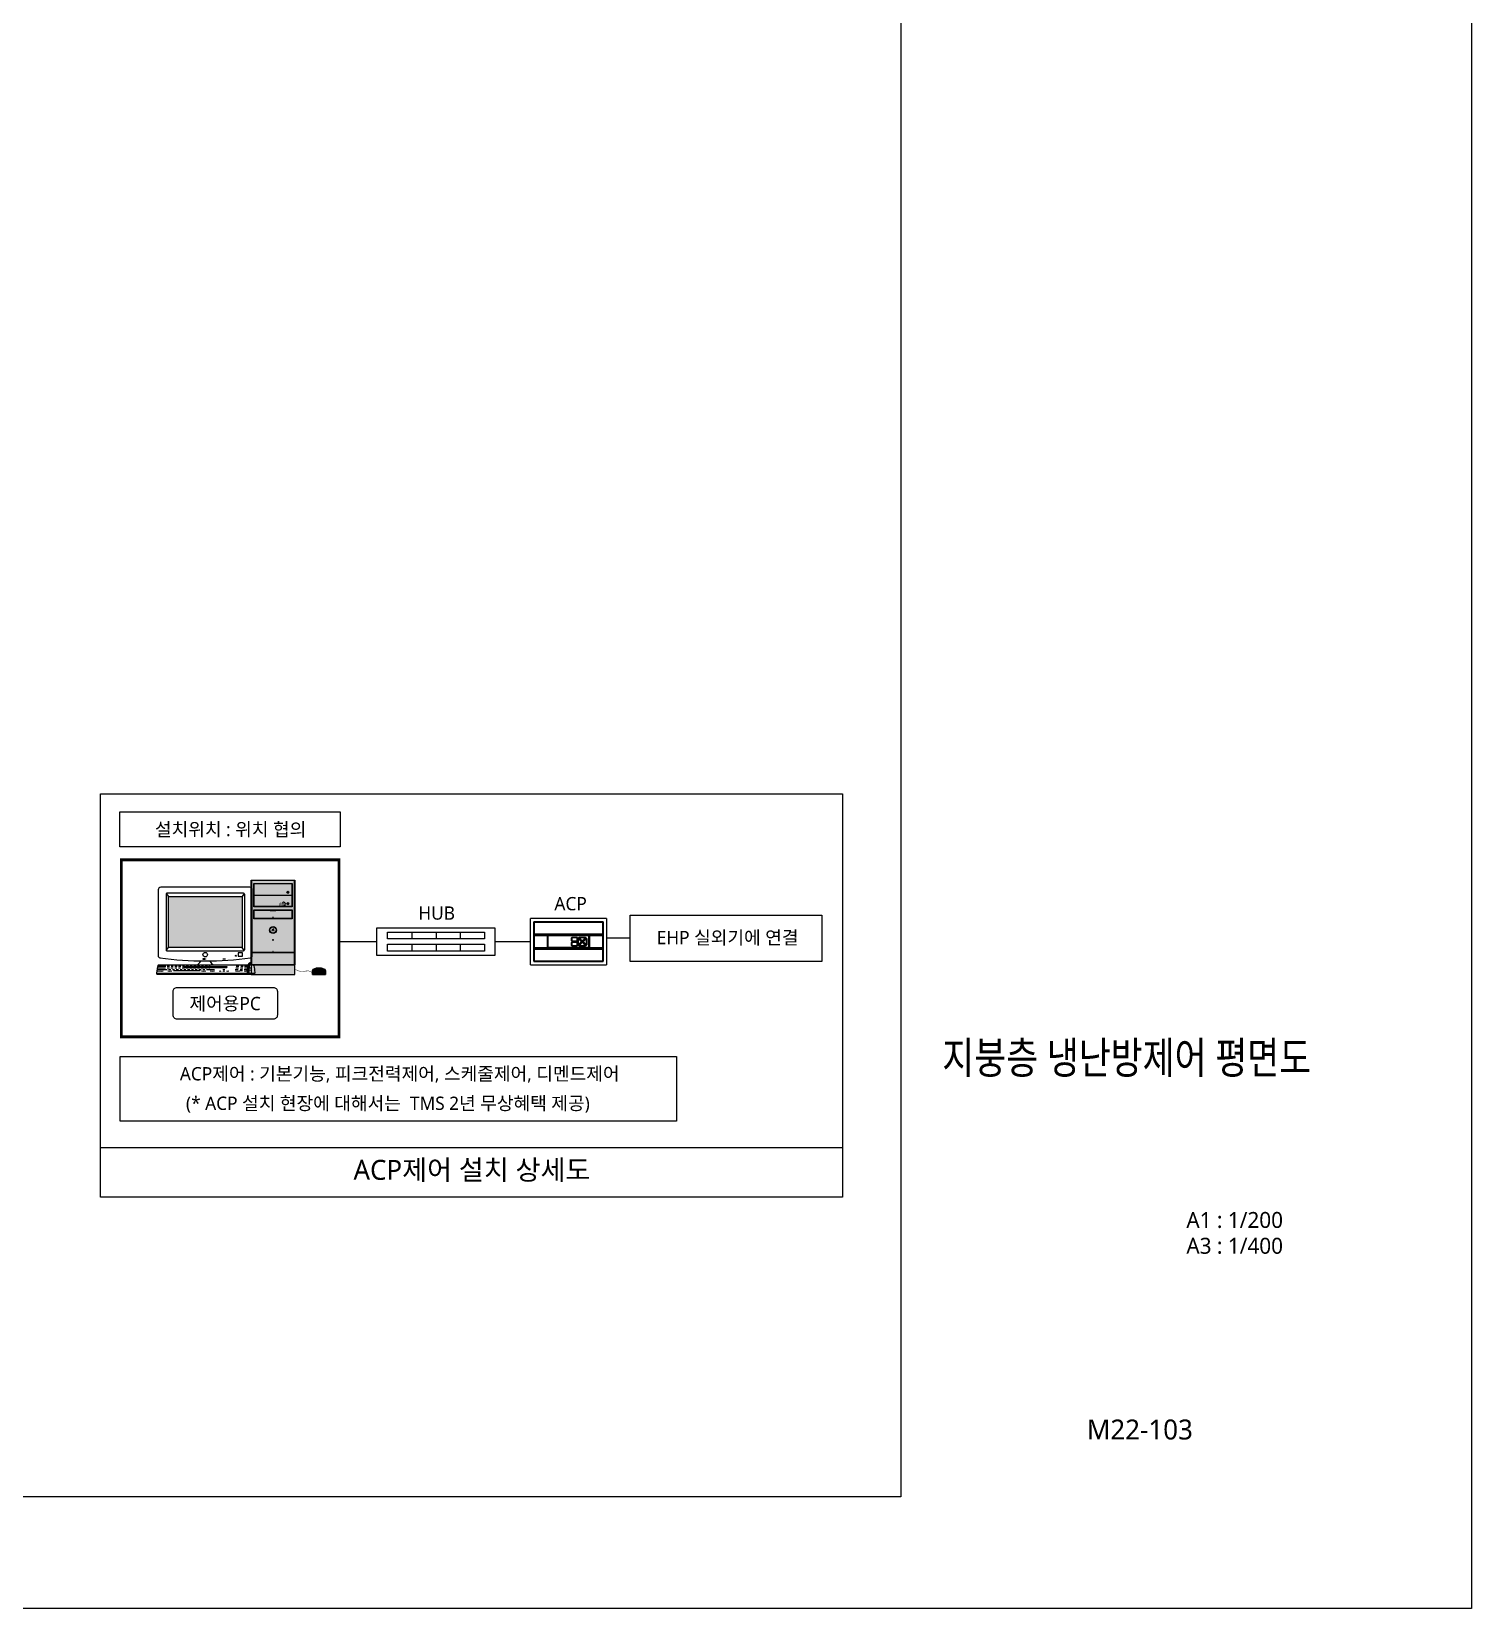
# Model space of a CAD drawing. Header units: millimetres. Extents: x 0 to 504600, y 0 to 118800.
# Drawn here: x 450338 to 504600, y 0 to 59400 of the extents above; entities that cross this region are included whole.
import ezdxf
from ezdxf.enums import TextEntityAlignment as Align

# ---------------------------------------------------------------- set-up
doc = ezdxf.new("R2010")
doc.units = ezdxf.units.MM
doc.header["$LTSCALE"] = 200
doc.linetypes.add('15', pattern=[18.8, 15, -1.5, 0.8, -1.5])
doc.layers.get('DEFPOINTS').update_dxf_attribs({"color": 137})
for name, color, linetype in [('LG-ACP', 255, 'Continuous'), ('LG-RLRG', 3, 'Continuous'), ('TEXT', 3, 'Continuous'), ('WALL-D', 3, 'Continuous'), ('XR-SHEET$1$SHT', 5, 'Continuous')]:
    doc.layers.add(name, color=color, linetype=linetype)
doc.styles.add('SUNJIN', font='malgun.ttf')
doc.styles.add('스타일1', font='malgun.ttf')

# ---------------------------------------------------------------- blocks, each defined once
blk = doc.blocks.new('sheet-line')
at = {"layer": 'DEFPOINTS'}
blk.add_lwpolyline([(168200, -356400), (0, -356400), (0, -237600), (168200, -237600)], close=True, dxfattribs=at)
blk = doc.blocks.new('ACPACP')
at = {"layer": 'LG-ACP', "color": 0, "linetype": 'Continuous'}
for p, q in [((-8027, -230352), (-8027, -229479)), ((-6598, -229479), (-8027, -229479)), ((-7965, -229545), (-7965, -229545)), ((-7965, -229553), (-7965, -229545)), ((-7965, -229553), (-7965, -229555)), ((-7965, -229771), (-7965, -229555)), ((-7961, -229541), (-6664, -229541)), ((-7961, -229541), (-7961, -229542)), ((-6664, -229542), (-7961, -229542)), ((-7961, -229542), (-7961, -229550)), ((-7961, -229550), (-6664, -229550)), ((-7961, -229553), (-7961, -229550)), ((-6664, -229553), (-7961, -229553)), ((-7961, -229553), (-7961, -229770)), ((-6664, -229541), (-6664, -229542)), ((-6664, -229550), (-6664, -229542)), ((-6664, -229553), (-6664, -229550)), ((-6664, -229770), (-6664, -229553)), ((-6660, -229545), (-6660, -229553)), ((-6660, -229545), (-6660, -229545)), ((-6660, -229555), (-6660, -229553)), ((-6660, -229555), (-6660, -229771)), ((-6598, -229479), (-6598, -230352)), ((-7965, -229779), (-7965, -229771)), ((-7965, -229795), (-7965, -229779)), ((-7965, -229800), (-7965, -229795)), ((-7961, -229800), (-7965, -229800)), ((-7965, -230031), (-7965, -229800)), ((-7961, -229770), (-6664, -229770)), ((-7961, -229770), (-7961, -229780)), ((-6664, -229780), (-7961, -229780)), ((-7961, -229780), (-7961, -229797)), ((-7961, -229797), (-7705, -229797)), ((-7961, -229805), (-7961, -229797)), ((-7705, -229800), (-7961, -229800)), ((-7961, -229800), (-7961, -230031)), ((-7706, -229808), (-7708, -229808)), ((-7708, -230023), (-7708, -229808)), ((-7705, -229808), (-7706, -229808)), ((-7706, -229808), (-7706, -230023)), ((-7705, -229800), (-7705, -229797)), ((-7705, -229809), (-7705, -229808)), ((-7705, -230022), (-7705, -229809)), ((-7696, -229797), (-6930, -229797)), ((-7696, -229798), (-7696, -229797)), ((-6930, -229798), (-7696, -229798)), ((-7696, -229798), (-7696, -229798)), ((-7696, -230019), (-7696, -229812)), ((-7696, -230018), (-7696, -229813)), ((-6931, -229798), (-7695, -229798)), ((-6934, -229807), (-7692, -229807)), ((-6935, -229808), (-7691, -229808)), ((-7255, -229901), (-7255, -229843)), ((-7255, -229843), (-7252, -229843)), ((-7252, -229843), (-7252, -229901)), ((-7252, -229846), (-7252, -229897)), ((-7251, -229844), (-7251, -229844)), ((-7251, -229844), (-7248, -229844)), ((-7251, -229899), (-7251, -229844)), ((-7248, -229844), (-7248, -229899)), ((-7245, -229833), (-7153, -229833)), ((-7245, -229833), (-7245, -229836)), ((-7153, -229836), (-7245, -229836)), ((-7244, -229837), (-7244, -229837)), ((-7244, -229837), (-7155, -229837)), ((-7244, -229837), (-7244, -229840)), ((-7155, -229840), (-7244, -229840)), ((-7157, -229836), (-7242, -229836)), ((-7155, -229837), (-7154, -229837)), ((-7155, -229837), (-7155, -229840)), ((-7153, -229833), (-7153, -229836)), ((-7150, -229899), (-7150, -229844)), ((-7150, -229844), (-7148, -229844)), ((-7147, -229844), (-7148, -229844)), ((-7148, -229844), (-7148, -229899)), ((-7146, -229843), (-7144, -229843)), ((-7146, -229901), (-7146, -229843)), ((-7146, -229897), (-7146, -229846)), ((-7144, -229843), (-7144, -229901)), ((-7134, -229859), (-7132, -229859)), ((-7134, -229972), (-7134, -229859)), ((-7132, -229859), (-7132, -229972)), ((-7130, -229862), (-7131, -229860)), ((-7130, -229862), (-7128, -229862)), ((-7130, -229968), (-7130, -229862)), ((-7128, -229862), (-7128, -229968)), ((-7124, -229861), (-7122, -229859)), ((-7071, -229914), (-7124, -229861)), ((-7122, -229853), (-7123, -229855)), ((-7067, -229912), (-7123, -229855)), ((-7123, -229857), (-7122, -229859)), ((-7122, -229853), (-7065, -229910)), ((-7122, -229859), (-7069, -229912)), ((-7114, -229846), (-7112, -229844)), ((-7057, -229902), (-7114, -229846)), ((-7112, -229844), (-7055, -229901)), ((-7108, -229845), (-7110, -229845)), ((-7109, -229833), (-6995, -229833)), ((-7109, -229833), (-7109, -229836)), ((-6995, -229836), (-7109, -229836)), ((-7108, -229845), (-7107, -229844)), ((-7055, -229898), (-7108, -229845)), ((-7107, -229836), (-7105, -229837)), ((-7107, -229844), (-7054, -229897)), ((-7105, -229837), (-6999, -229837)), ((-7105, -229837), (-7105, -229840)), ((-6999, -229840), (-7105, -229840)), ((-7050, -229897), (-6997, -229844)), ((-7048, -229901), (-6992, -229844)), ((-6995, -229845), (-7048, -229898)), ((-6990, -229846), (-7047, -229902)), ((-7039, -229910), (-6982, -229853)), ((-6980, -229855), (-7037, -229912)), ((-7035, -229912), (-6982, -229859)), ((-6980, -229861), (-7033, -229914)), ((-6999, -229837), (-6997, -229836)), ((-6999, -229837), (-6999, -229840)), ((-6997, -229844), (-6995, -229845)), ((-6995, -229833), (-6995, -229836)), ((-6993, -229845), (-6995, -229845)), ((-6992, -229844), (-6990, -229846)), ((-6982, -229853), (-6980, -229855)), ((-6982, -229859), (-6981, -229857)), ((-6982, -229859), (-6980, -229861)), ((-6974, -229862), (-6976, -229862)), ((-6976, -229968), (-6976, -229862)), ((-6973, -229860), (-6974, -229862)), ((-6974, -229862), (-6974, -229968)), ((-6970, -229859), (-6972, -229859)), ((-6972, -229972), (-6972, -229859)), ((-6970, -229859), (-6970, -229972)), ((-6930, -229798), (-6930, -229797)), ((-6930, -229798), (-6930, -229798)), ((-6930, -230018), (-6930, -229813)), ((-6929, -230019), (-6929, -229812)), ((-6921, -229797), (-6664, -229797)), ((-6921, -229805), (-6921, -229797)), ((-6664, -229800), (-6921, -229800)), ((-6920, -229808), (-6920, -229809)), ((-6917, -229808), (-6920, -229808)), ((-6920, -230023), (-6920, -229808)), ((-6920, -229808), (-6920, -229808)), ((-6920, -230022), (-6920, -229809)), ((-6917, -229808), (-6917, -230023)), ((-6664, -229780), (-6664, -229770)), ((-6664, -229797), (-6664, -229780)), ((-6664, -229800), (-6664, -229797)), ((-6664, -230031), (-6664, -229800)), ((-6664, -229800), (-6660, -229800)), ((-6660, -229771), (-6660, -229779)), ((-6660, -229779), (-6660, -229795)), ((-6660, -229808), (-6660, -229795)), ((-6660, -229800), (-6660, -230031)), ((-7965, -230022), (-7965, -230035)), ((-7961, -230031), (-7965, -230031)), ((-7965, -230052), (-7965, -230035)), ((-7965, -230060), (-7965, -230052)), ((-7965, -230276), (-7965, -230060)), ((-7961, -230031), (-7705, -230031)), ((-7961, -230031), (-7961, -230033)), ((-7705, -230033), (-7961, -230033)), ((-7961, -230033), (-7961, -230050)), ((-7961, -230050), (-6664, -230050)), ((-7961, -230050), (-7961, -230061)), ((-6664, -230061), (-7961, -230061)), ((-7961, -230061), (-7961, -230278)), ((-7706, -230023), (-7708, -230023)), ((-7705, -230023), (-7706, -230023)), ((-7705, -230023), (-7705, -230022)), ((-7705, -230033), (-7705, -230031)), ((-7696, -230032), (-7696, -230033)), ((-7696, -230033), (-6930, -230033)), ((-7696, -230034), (-7696, -230033)), ((-6930, -230034), (-7696, -230034)), ((-6931, -230032), (-7695, -230032)), ((-6934, -230024), (-7692, -230024)), ((-6935, -230023), (-7691, -230023)), ((-7255, -229901), (-7252, -229901)), ((-7252, -229930), (-7255, -229930)), ((-7255, -229988), (-7255, -229930)), ((-7252, -229988), (-7255, -229988)), ((-7252, -229930), (-7252, -229988)), ((-7252, -229933), (-7252, -229984)), ((-7251, -229900), (-7251, -229899)), ((-7251, -229899), (-7248, -229899)), ((-7251, -229931), (-7251, -229931)), ((-7251, -229931), (-7248, -229931)), ((-7251, -229986), (-7251, -229931)), ((-7251, -229987), (-7251, -229986)), ((-7251, -229986), (-7248, -229986)), ((-7248, -229931), (-7248, -229986)), ((-7245, -229908), (-7153, -229908)), ((-7245, -229908), (-7245, -229911)), ((-7153, -229911), (-7245, -229911)), ((-7245, -229920), (-7153, -229920)), ((-7245, -229923), (-7245, -229920)), ((-7153, -229923), (-7245, -229923)), ((-7245, -229995), (-7153, -229995)), ((-7245, -229998), (-7245, -229995)), ((-7153, -229998), (-7245, -229998)), ((-7244, -229904), (-7155, -229904)), ((-7244, -229904), (-7244, -229907)), ((-7244, -229907), (-7244, -229907)), ((-7155, -229907), (-7244, -229907)), ((-7244, -229924), (-7244, -229924)), ((-7244, -229924), (-7155, -229924)), ((-7244, -229927), (-7244, -229924)), ((-7155, -229927), (-7244, -229927)), ((-7244, -229991), (-7155, -229991)), ((-7244, -229994), (-7244, -229991)), ((-7244, -229994), (-7244, -229994)), ((-7155, -229994), (-7244, -229994)), ((-7242, -229908), (-7157, -229908)), ((-7157, -229923), (-7242, -229923)), ((-7242, -229995), (-7157, -229995)), ((-7155, -229904), (-7155, -229907)), ((-7154, -229907), (-7155, -229907)), ((-7155, -229924), (-7154, -229924)), ((-7155, -229927), (-7155, -229924)), ((-7155, -229994), (-7155, -229991)), ((-7154, -229994), (-7155, -229994)), ((-7153, -229908), (-7153, -229911)), ((-7153, -229923), (-7153, -229920)), ((-7153, -229998), (-7153, -229995)), ((-7150, -229899), (-7148, -229899)), ((-7150, -229986), (-7150, -229931)), ((-7150, -229931), (-7148, -229931)), ((-7150, -229986), (-7148, -229986)), ((-7148, -229899), (-7147, -229900)), ((-7147, -229931), (-7148, -229931)), ((-7148, -229931), (-7148, -229986)), ((-7148, -229986), (-7147, -229987)), ((-7146, -229901), (-7144, -229901)), ((-7144, -229930), (-7146, -229930)), ((-7146, -229988), (-7146, -229930)), ((-7146, -229984), (-7146, -229933)), ((-7144, -229988), (-7146, -229988)), ((-7144, -229930), (-7144, -229988)), ((-7132, -229972), (-7134, -229972)), ((-7131, -229971), (-7130, -229968)), ((-7130, -229968), (-7128, -229968)), ((-7124, -229970), (-7071, -229917)), ((-7122, -229972), (-7124, -229970)), ((-7123, -229976), (-7067, -229919)), ((-7122, -229972), (-7123, -229974)), ((-7123, -229976), (-7122, -229977)), ((-7069, -229919), (-7122, -229972)), ((-7065, -229920), (-7122, -229977)), ((-7114, -229985), (-7057, -229928)), ((-7114, -229985), (-7112, -229987)), ((-7055, -229930), (-7112, -229987)), ((-7110, -229986), (-7108, -229985)), ((-7109, -229995), (-6995, -229995)), ((-7109, -229998), (-7109, -229995)), ((-6995, -229998), (-7109, -229998)), ((-7108, -229985), (-7055, -229932)), ((-7108, -229985), (-7107, -229987)), ((-7054, -229934), (-7107, -229987)), ((-7105, -229994), (-7107, -229994)), ((-7105, -229991), (-6999, -229991)), ((-7105, -229994), (-7105, -229991)), ((-6999, -229994), (-7105, -229994)), ((-7071, -229914), (-7069, -229912)), ((-7071, -229917), (-7069, -229919)), ((-7069, -229912), (-7067, -229912)), ((-7067, -229919), (-7069, -229919)), ((-7065, -229910), (-7067, -229912)), ((-7067, -229919), (-7065, -229920)), ((-7055, -229901), (-7057, -229902)), ((-7057, -229928), (-7055, -229930)), ((-7054, -229897), (-7055, -229898)), ((-7055, -229901), (-7055, -229898)), ((-7055, -229932), (-7055, -229930)), ((-7055, -229932), (-7054, -229934)), ((-7050, -229897), (-7048, -229898)), ((-7050, -229934), (-7048, -229932)), ((-6997, -229987), (-7050, -229934)), ((-7048, -229898), (-7048, -229901)), ((-7048, -229901), (-7047, -229902)), ((-7048, -229930), (-7047, -229928)), ((-7048, -229930), (-7048, -229932)), ((-6992, -229987), (-7048, -229930)), ((-7048, -229932), (-6995, -229985)), ((-7047, -229928), (-6990, -229985)), ((-7039, -229910), (-7037, -229912)), ((-7037, -229919), (-7039, -229920)), ((-6982, -229977), (-7039, -229920)), ((-7037, -229912), (-7035, -229912)), ((-7035, -229919), (-7037, -229919)), ((-7037, -229919), (-6980, -229976)), ((-7035, -229912), (-7033, -229914)), ((-7033, -229917), (-7035, -229919)), ((-6982, -229972), (-7035, -229919)), ((-7033, -229917), (-6980, -229970)), ((-6999, -229991), (-6999, -229994)), ((-6997, -229994), (-6999, -229994)), ((-6997, -229987), (-6995, -229985)), ((-6995, -229985), (-6993, -229986)), ((-6995, -229995), (-6995, -229998)), ((-6992, -229987), (-6990, -229985)), ((-6980, -229970), (-6982, -229972)), ((-6981, -229974), (-6982, -229972)), ((-6980, -229976), (-6982, -229977)), ((-6976, -229968), (-6974, -229968)), ((-6974, -229968), (-6973, -229971)), ((-6972, -229972), (-6970, -229972)), ((-6930, -230032), (-6930, -230033)), ((-6930, -230034), (-6930, -230033)), ((-6921, -230026), (-6921, -230033)), ((-6921, -230031), (-6664, -230031)), ((-6664, -230033), (-6921, -230033)), ((-6920, -230022), (-6920, -230023)), ((-6917, -230023), (-6920, -230023)), ((-6920, -230023), (-6920, -230023)), ((-6664, -230026), (-6664, -230033)), ((-6664, -230031), (-6660, -230031)), ((-6664, -230050), (-6664, -230033)), ((-6664, -230061), (-6664, -230050)), ((-6664, -230278), (-6664, -230061)), ((-6660, -230031), (-6660, -230035)), ((-6660, -230035), (-6660, -230052)), ((-6660, -230052), (-6660, -230060)), ((-6660, -230060), (-6660, -230276)), ((-8027, -230352), (-6598, -230352)), ((-7965, -230276), (-7965, -230277)), ((-7965, -230285), (-7965, -230277)), ((-7965, -230285), (-7965, -230286)), ((-7961, -230278), (-6664, -230278)), ((-7961, -230278), (-7961, -230281)), ((-6664, -230281), (-7961, -230281)), ((-7961, -230281), (-7961, -230289)), ((-7961, -230289), (-6664, -230289)), ((-7961, -230290), (-7961, -230289)), ((-6664, -230290), (-7961, -230290)), ((-6664, -230278), (-6664, -230281)), ((-6664, -230289), (-6664, -230281)), ((-6664, -230290), (-6664, -230289)), ((-6660, -230277), (-6660, -230276)), ((-6660, -230277), (-6660, -230285)), ((-6660, -230286), (-6660, -230285))]:
    blk.add_line(p, q, dxfattribs=at)
at = {"layer": 'LG-ACP', "color": 0, "linetype": 'Continuous', "extrusion": (0, 0, -1)}
for centre, radius, start, end in [((7961, -229545), 3.87, 0, 90), ((6664, -229545), 3.87, 90, 180), ((7696, -229808), 12.7, 0, 41.5483), ((7696, -229808), 9.67, 0, 90), ((7692, -229812), 4.83, 0, 90), ((7245, -229843), 9.67, 0, 90), ((7153, -229843), 9.67, 90, 180), ((7127, -229859), 7.25, 0, 135), ((7109, -229840), 7.25, 315, 90), ((6995, -229840), 7.25, 90, 225), ((6977, -229859), 7.25, 45, 180), ((6934, -229812), 4.83, 90, 180), ((6930, -229808), 9.67, 90, 180), ((6930, -229808), 12.7, 138.4517, 180), ((7696, -230023), 12.7, 318.4517, 0), ((7696, -230023), 9.67, 270, 0), ((7692, -230019), 4.83, 270, 0), ((7245, -229901), 9.67, 270, 0), ((7245, -229930), 9.67, 0, 90), ((7245, -229988), 9.67, 270, 0), ((7153, -229901), 9.67, 180, 270), ((7153, -229930), 9.67, 90, 180), ((7153, -229988), 9.67, 180, 270), ((7127, -229972), 7.25, 225, 0), ((7109, -229990), 7.25, 270, 45), ((7070, -229915), 7.25, 135, 225), ((7052, -229897), 7.25, 225, 315), ((7052, -229933), 7.25, 45, 135), ((7034, -229915), 7.25, 315, 45), ((6995, -229990), 7.25, 135, 270), ((6977, -229972), 7.25, 180, 315), ((6934, -230019), 4.83, 180, 270), ((6930, -230023), 9.67, 180, 270), ((6930, -230023), 12.7, 180, 221.5483), ((7961, -230286), 3.87, 270, 0), ((6664, -230286), 3.87, 180, 270)]:
    blk.add_arc(centre, radius, start, end, dxfattribs=at)
at = {"layer": 'LG-ACP', "color": 0, "linetype": 'Continuous'}
for centre, radius, start, end in [((-7696, -229808), 10.3, 125.8059, 180), ((-7695, -229809), 10.1, 90, 180), ((-7691, -229813), 4.83, 90, 180), ((-7245, -229843), 7.25, 90, 180), ((-7253, -229845), 1.93, 292.2048, 67.7706), ((-7243, -229835), 1.93, 202.2294, 337.7953), ((-7155, -229835), 1.93, 202.2048, 337.7706), ((-7153, -229843), 7.25, 0, 90), ((-7145, -229845), 1.93, 112.2294, 247.7953), ((-7127, -229859), 4.83, 45, 180), ((-7132, -229859), 1.93, 292.2045, 60.5869), ((-7123, -229855), 1.93, 164.2726, 292.9755), ((-7109, -229840), 4.83, 90, 225), ((-7112, -229845), 1.93, 337.0246, 105.7276), ((-7108, -229835), 1.93, 209.4135, 337.7958), ((-6995, -229835), 1.93, 202.2045, 330.5869), ((-6995, -229840), 4.83, 315, 90), ((-6991, -229845), 1.93, 74.2726, 202.9755), ((-6981, -229855), 1.93, 247.0246, 15.7276), ((-6977, -229859), 4.83, 0, 135), ((-6971, -229859), 1.93, 119.4135, 247.7958), ((-6935, -229813), 4.83, 0, 90), ((-6931, -229809), 10.1, 0, 90), ((-6930, -229808), 10.3, 0, 54.1941), ((-7696, -230023), 10.3, 180, 234.1941), ((-7695, -230022), 10.1, 180, 270), ((-7691, -230018), 4.83, 180, 270), ((-7253, -229899), 1.93, 292.2294, 67.7953), ((-7245, -229901), 7.25, 180, 270), ((-7245, -229930), 7.25, 90, 180), ((-7253, -229932), 1.93, 292.2048, 67.7706), ((-7253, -229986), 1.93, 292.2294, 67.7953), ((-7245, -229988), 7.25, 180, 270), ((-7243, -229909), 1.93, 22.2048, 157.7706), ((-7243, -229922), 1.93, 202.2294, 337.7953), ((-7243, -229996), 1.93, 22.2048, 157.7706), ((-7155, -229909), 1.93, 22.2294, 157.7953), ((-7155, -229922), 1.93, 202.2048, 337.7706), ((-7155, -229996), 1.93, 22.2294, 157.7953), ((-7153, -229901), 7.25, 270, 0), ((-7153, -229930), 7.25, 0, 90), ((-7153, -229988), 7.25, 270, 0), ((-7145, -229899), 1.93, 112.2048, 247.7706), ((-7145, -229932), 1.93, 112.2294, 247.7953), ((-7145, -229986), 1.93, 112.2048, 247.7706), ((-7132, -229972), 1.93, 299.4135, 67.7958), ((-7127, -229972), 4.83, 180, 315), ((-7123, -229976), 1.93, 67.0246, 195.7276), ((-7112, -229986), 1.93, 254.2726, 22.9755), ((-7109, -229990), 4.83, 135, 270), ((-7108, -229996), 1.93, 22.2045, 150.5869), ((-7069, -229909), 1.93, 157.0246, 292.9752), ((-7069, -229922), 1.93, 67.0246, 202.9752), ((-7070, -229915), 4.83, 315, 45), ((-7059, -229898), 1.93, 337.0246, 112.9752), ((-7059, -229932), 1.93, 247.0246, 22.9752), ((-7052, -229897), 4.83, 225, 315), ((-7052, -229933), 4.83, 45, 135), ((-7045, -229898), 1.93, 67.0246, 202.9752), ((-7045, -229932), 1.93, 157.0246, 292.9752), ((-7034, -229915), 4.83, 135, 225), ((-7035, -229909), 1.93, 247.0246, 22.9752), ((-7035, -229922), 1.93, 337.0246, 112.9752), ((-6995, -229996), 1.93, 29.4135, 157.7958), ((-6995, -229990), 4.83, 270, 45), ((-6991, -229986), 1.93, 157.0246, 285.7276), ((-6981, -229976), 1.93, 344.2726, 112.9755), ((-6977, -229972), 4.83, 225, 0), ((-6971, -229972), 1.93, 112.2045, 240.5869), ((-6935, -230018), 4.83, 270, 0), ((-6931, -230022), 10.1, 270, 0), ((-6930, -230023), 10.3, 305.8059, 0)]:
    blk.add_arc(centre, radius, start, end, dxfattribs=at)
for centre, major_axis, ratio, start_param, end_param in [((-7961, -229545), (-3.87, 0), 0.887522, -1.570796, 0), ((-7961, -229553), (-3.87, 0), 0.887522, -1.570796, 0), ((-7961, -229555), (3.87, 0), 0.572305, 1.570796, 3.141593), ((-6664, -229545), (3.87, 0), 0.887522, 0, 1.570796), ((-6664, -229553), (3.87, 0), 0.887522, 0, 1.570796), ((-6664, -229555), (-3.87, 0), 0.572305, 3.141593, 4.712389), ((-7961, -229771), (-3.87, 0), 0.229496, -1.570796, 0), ((-7961, -229779), (-3.87, 0), 0.48481, 0, 1.570796), ((-7961, -229795), (-3.87, 0), 0.48481, 0, 1.570796), ((-7702, -229801), (3.7, 3.11), 0.390863, 1.253908, 1.581393), ((-7696, -229809), (0, 12.5), 0.999813, 0, 0.550642), ((-7125, -229862), (-0.79, 2.29), 0.996817, -1.117703, 1.23625), ((-7105, -229842), (-2.29, 0.79), 0.996817, -1.23625, 1.117703), ((-6999, -229842), (2.29, 0.79), 0.996817, -1.117703, 1.23625), ((-6978, -229862), (0.79, 2.29), 0.996817, -1.23625, 1.117703), ((-6930, -229809), (0, 12.5), 0.999813, -0.550642, 0), ((-6923, -229801), (-3.7, 3.11), 0.390863, 4.701792, 5.029277), ((-6664, -229771), (3.87, 0), 0.229496, 0, 1.570796), ((-6664, -229779), (3.87, 0), 0.48481, 4.712389, 6.283185), ((-6664, -229795), (3.87, 0), 0.48481, 4.712389, 6.283185), ((-7961, -230035), (3.87, 0), 0.48481, 1.570796, 3.141593), ((-7961, -230052), (3.87, 0), 0.48481, 1.570796, 3.141593), ((-7961, -230060), (3.87, 0), 0.229496, 3.141593, 4.712389), ((-7702, -230030), (-3.7, 3.11), 0.390863, 1.560199, 1.887684), ((-7696, -230022), (0, 12.5), 0.999813, 2.590951, 3.141593), ((-7125, -229968), (0.79, 2.29), 0.996817, 1.905343, 4.259296), ((-7105, -229989), (2.29, 0.79), 0.996817, 2.023889, 4.377843), ((-7072, -229915), (-2.42, 0), 0.998783, 2.356804, 3.926382), ((-7052, -229895), (0, 2.42), 0.998783, 2.356803, 3.926382), ((-7052, -229936), (0, 2.42), 0.998783, -0.784789, 0.784789), ((-7031, -229915), (-2.42, 0), 0.998783, -0.784789, 0.784789), ((-6999, -229989), (-2.29, 0.79), 0.996817, 1.905343, 4.259296), ((-6978, -229968), (-0.79, 2.29), 0.996817, 2.023889, 4.377843), ((-6930, -230022), (0, 12.5), 0.999813, 3.141593, 3.692234), ((-6923, -230030), (3.7, 3.11), 0.390863, 4.395501, 4.722986), ((-6664, -230035), (-3.87, 0), 0.48481, 3.141593, 4.712389), ((-6664, -230052), (-3.87, 0), 0.48481, 3.141593, 4.712389), ((-6664, -230060), (-3.87, 0), 0.229496, 1.570796, 3.141593), ((-7961, -230276), (-3.87, 0), 0.572305, 0, 1.570796), ((-7961, -230277), (3.87, 0), 0.887522, 3.141593, 4.712389), ((-7961, -230285), (3.87, 0), 0.887522, 3.141593, 4.712389), ((-6664, -230276), (3.87, 0), 0.572305, 4.712389, 6.283185), ((-6664, -230277), (-3.87, 0), 0.887522, 1.570796, 3.141593), ((-6664, -230285), (-3.87, 0), 0.887522, 1.570796, 3.141593)]:
    blk.add_ellipse(centre, major_axis=major_axis, ratio=ratio, start_param=start_param, end_param=end_param, dxfattribs=at)
for points in [[(-7705, -229797), (-7704, -229797), (-7703, -229798), (-7702, -229798)], [(-7251, -229844), (-7251, -229841), (-7247, -229837), (-7244, -229837)], [(-7244, -229840), (-7246, -229840), (-7248, -229842), (-7248, -229844)], [(-7155, -229837), (-7151, -229837), (-7148, -229841), (-7148, -229844)], [(-7150, -229844), (-7150, -229842), (-7152, -229840), (-7155, -229840)], [(-6923, -229798), (-6923, -229798), (-6922, -229797), (-6921, -229797)], [(-7702, -230032), (-7703, -230033), (-7704, -230033), (-7705, -230033)], [(-7244, -229907), (-7247, -229907), (-7251, -229903), (-7251, -229899)], [(-7251, -229931), (-7251, -229928), (-7247, -229924), (-7244, -229924)], [(-7244, -229994), (-7247, -229994), (-7251, -229990), (-7251, -229986)], [(-7248, -229899), (-7248, -229902), (-7246, -229904), (-7244, -229904)], [(-7244, -229927), (-7246, -229927), (-7248, -229929), (-7248, -229931)], [(-7248, -229986), (-7248, -229989), (-7246, -229991), (-7244, -229991)], [(-7148, -229899), (-7148, -229903), (-7151, -229907), (-7155, -229907)], [(-7155, -229904), (-7152, -229904), (-7150, -229902), (-7150, -229899)], [(-7155, -229924), (-7151, -229924), (-7148, -229928), (-7148, -229931)], [(-7150, -229931), (-7150, -229929), (-7152, -229927), (-7155, -229927)], [(-7148, -229986), (-7148, -229990), (-7151, -229994), (-7155, -229994)], [(-7155, -229991), (-7152, -229991), (-7150, -229989), (-7150, -229986)], [(-7055, -229932), (-7053, -229931), (-7050, -229931), (-7048, -229932)], [(-7035, -229919), (-7037, -229917), (-7037, -229914), (-7035, -229912)], [(-6921, -230033), (-6922, -230033), (-6923, -230033), (-6923, -230032)]]:
    blk.add_open_spline(points, degree=3, dxfattribs=at)
for points, knots in [([(-7703, -229799), (-7703, -229799), (-7704, -229799), (-7705, -229799), (-7705, -229800)], [0, 0, 0, 0, 0.307478, 1, 1, 1, 1]), ([(-7702, -229800), (-7702, -229800), (-7702, -229800), (-7703, -229800), (-7703, -229799)], [0, 0, 0, 0, 0.529566, 1, 1, 1, 1]), ([(-7696, -229798), (-7697, -229798), (-7699, -229798), (-7701, -229799), (-7702, -229800)], [0, 0, 0, 0, 0.485819, 1, 1, 1, 1]), ([(-7702, -229798), (-7702, -229798), (-7702, -229799), (-7702, -229799), (-7701, -229799), (-7701, -229800), (-7702, -229800)], [0, 0, 0, 0, 0.093593, 0.251123, 0.501266, 1, 1, 1, 1]), ([(-7130, -229862), (-7130, -229862), (-7130, -229860), (-7128, -229858), (-7126, -229857), (-7124, -229858), (-7122, -229858), (-7122, -229859)], [0, 0, 0, 0, 0.204094, 0.406098, 0.606055, 0.804008, 1, 1, 1, 1]), ([(-7108, -229845), (-7109, -229845), (-7110, -229844), (-7110, -229841), (-7109, -229839), (-7107, -229837), (-7106, -229837), (-7105, -229837)], [0, 0, 0, 0, 0.19599, 0.393942, 0.593899, 0.795904, 1, 1, 1, 1]), ([(-6999, -229837), (-6998, -229837), (-6997, -229837), (-6995, -229839), (-6994, -229841), (-6994, -229844), (-6995, -229845), (-6995, -229845)], [0, 0, 0, 0, 0.204094, 0.406098, 0.606055, 0.804008, 1, 1, 1, 1]), ([(-6982, -229859), (-6981, -229859), (-6980, -229858), (-6978, -229857), (-6974, -229859), (-6974, -229861), (-6974, -229862)], [0, 0, 0, 0, 0.168021, 0.337874, 0.666141, 1, 1, 1, 1]), ([(-6924, -229800), (-6925, -229799), (-6927, -229798), (-6929, -229798), (-6930, -229798)], [0, 0, 0, 0, 0.514361, 1, 1, 1, 1]), ([(-6924, -229800), (-6924, -229800), (-6924, -229799), (-6924, -229799), (-6924, -229799), (-6924, -229798), (-6923, -229798)], [0, 0, 0, 0, 0.498747, 0.748897, 0.900701, 1, 1, 1, 1]), ([(-6922, -229799), (-6923, -229800), (-6923, -229800), (-6924, -229800), (-6924, -229800)], [0, 0, 0, 0, 0.470354, 1, 1, 1, 1]), ([(-6921, -229800), (-6921, -229800), (-6921, -229799), (-6922, -229799), (-6922, -229799), (-6922, -229799)], [0, 0, 0, 0, 0.399544, 0.707276, 1, 1, 1, 1]), ([(-7964, -230112), (-7964, -230112), (-7965, -230110), (-7965, -230108), (-7965, -230106)], [0, 0, 0, 0, 0.133349, 1, 1, 1, 1]), ([(-7705, -230031), (-7705, -230031), (-7704, -230031), (-7704, -230032), (-7703, -230031), (-7703, -230031)], [0, 0, 0, 0, 0.399544, 0.707276, 1, 1, 1, 1]), ([(-7703, -230031), (-7703, -230031), (-7702, -230030), (-7702, -230031), (-7702, -230031)], [0, 0, 0, 0, 0.470354, 1, 1, 1, 1]), ([(-7702, -230031), (-7701, -230031), (-7701, -230031), (-7702, -230032), (-7702, -230032), (-7702, -230032), (-7702, -230032)], [0, 0, 0, 0, 0.498747, 0.748897, 0.900701, 1, 1, 1, 1]), ([(-7702, -230031), (-7701, -230032), (-7699, -230033), (-7697, -230033), (-7696, -230033)], [0, 0, 0, 0, 0.514361, 1, 1, 1, 1]), ([(-7122, -229972), (-7122, -229972), (-7123, -229973), (-7126, -229973), (-7129, -229972), (-7130, -229970), (-7130, -229968)], [0, 0, 0, 0, 0.168021, 0.337874, 0.666141, 1, 1, 1, 1]), ([(-7105, -229994), (-7106, -229994), (-7107, -229993), (-7109, -229992), (-7110, -229990), (-7110, -229987), (-7109, -229986), (-7108, -229985)], [0, 0, 0, 0, 0.204094, 0.406098, 0.606055, 0.804008, 1, 1, 1, 1]), ([(-7069, -229912), (-7068, -229912), (-7068, -229913), (-7067, -229915), (-7068, -229917), (-7068, -229918), (-7069, -229919)], [0, 0, 0, 0, 0.25001, 0.5, 0.74999, 1, 1, 1, 1]), ([(-7048, -229898), (-7049, -229899), (-7050, -229900), (-7052, -229900), (-7054, -229900), (-7055, -229899), (-7055, -229898)], [0, 0, 0, 0, 0.25001, 0.5, 0.74999, 1, 1, 1, 1]), ([(-6995, -229985), (-6995, -229986), (-6994, -229987), (-6994, -229990), (-6995, -229992), (-6997, -229993), (-6998, -229994), (-6999, -229994)], [0, 0, 0, 0, 0.19599, 0.393942, 0.593899, 0.795904, 1, 1, 1, 1]), ([(-6974, -229968), (-6974, -229969), (-6974, -229971), (-6975, -229972), (-6978, -229973), (-6980, -229973), (-6981, -229972), (-6982, -229972)], [0, 0, 0, 0, 0.204094, 0.406098, 0.606055, 0.804008, 1, 1, 1, 1]), ([(-6930, -230033), (-6929, -230033), (-6927, -230033), (-6925, -230032), (-6924, -230031)], [0, 0, 0, 0, 0.485819, 1, 1, 1, 1]), ([(-6924, -230031), (-6924, -230031), (-6923, -230030), (-6923, -230031), (-6922, -230031)], [0, 0, 0, 0, 0.529566, 1, 1, 1, 1]), ([(-6923, -230032), (-6924, -230032), (-6924, -230032), (-6924, -230032), (-6924, -230031), (-6924, -230031), (-6924, -230031)], [0, 0, 0, 0, 0.093593, 0.251123, 0.501266, 1, 1, 1, 1]), ([(-6922, -230031), (-6922, -230031), (-6921, -230032), (-6921, -230031), (-6921, -230031)], [0, 0, 0, 0, 0.307478, 1, 1, 1, 1])]:
    blk.add_open_spline(points, degree=3, knots=knots, dxfattribs=at)

msp = doc.modelspace()

# ---------------------------------------------------------------- hatches: boundary and pattern name
at = {"layer": 'TEXT'}
h = msp.add_hatch(color=9, dxfattribs=at)
h.paths.add_polyline_path([(460249, 27418), (458627, 27418), (458627, 24719), (460249, 24719)])
h.paths.add_polyline_path([(458720, 26434), (458720, 27314), (460156, 27314), (460156, 26434)], flags=16)
h.paths.add_polyline_path([(459432, 24750), (459444, 24750), (459438, 24739)], flags=16)
for color, points in [(9, [(458270, 26819), (455499, 26819), (455499, 24899), (458270, 24899)]), (8, [(460249, 24708), (459536, 24708), (459536, 24696), (459339, 24696), (459339, 24708), (458627, 24708), (458627, 24244), (460249, 24244)]), (8, [(458616, 23885), (460260, 23885), (460260, 24244), (458616, 24244)]), (9, [(461411, 24017), (461411, 24026, 0.350135), (461365, 24084, 0.000139), (461365, 24084, 0.207614), (460971, 24084, 0.350323), (460925, 24026, -0.000029), (460925, 24026), (460925, 24026), (460925, 24017, -0.089962)]), (8, [(460925, 24017), (460925, 23919), (461411, 23919), (461411, 24017, 0.089962)])]:
    msp.add_hatch(color=color, dxfattribs=at).paths.add_polyline_path(points)
h = msp.add_hatch(color=8, dxfattribs=at)
h.paths.add_polyline_path([(458731, 26874), (460144, 26874), (460144, 27302), (458731, 27302)])
h.paths.add_polyline_path([(459996, 27013, -1.059737), (459996, 26943, -1.059737)], flags=16)
h = msp.add_hatch(color=8, dxfattribs=at)
h.paths.add_polyline_path([(458731, 26862), (458731, 26445), (460144, 26445), (460144, 26862)])
h.paths.add_polyline_path([(459996, 26584, -1.059737), (459996, 26515, -0.431302), (459959, 26549, -0.431302)], flags=16)
h.paths.add_polyline_path([(459669, 26467), (459873, 26467), (459873, 26503), (459669, 26503)], flags=24)
h.paths.add_polyline_path([(459855, 26463), (459923, 26531), (459850, 26605), (459782, 26536)], flags=24)
h.paths.add_polyline_path([(459649, 26479), (459841, 26479), (459841, 26617), (459649, 26617)], flags=24)
h = msp.add_hatch(color=8, dxfattribs=at)
h.paths.add_polyline_path([(460144, 25993), (460144, 26306), (458731, 26306), (458731, 25993)])
h.paths.add_polyline_path([(459334, 26283), (459334, 26295), (459542, 26295), (459542, 26283)], flags=16)
h.paths.add_polyline_path([(459432, 26036), (459444, 26036), (459438, 26025)], flags=16)
h = msp.add_hatch(color=8, dxfattribs=at)
h.paths.add_polyline_path([(459567, 25555, 1), (459309, 25555, 1)])
h.paths.add_polyline_path([(459556, 25555, 1), (459320, 25555, 1)], flags=16)
h.paths.add_polyline_path([(459405, 25553, -1), (459471, 25553, -1)], flags=0)

# ---------------------------------------------------------------- linework, layer by layer
at = {"layer": 'DEFPOINTS'}
msp.add_lwpolyline([(345700, 114600), (483100, 114600), (483100, 4200), (345700, 4200)], close=True, dxfattribs=at)
msp.add_lwpolyline([(345700, 114600), (483100, 114600), (483100, 4200), (345700, 4200)], close=True, dxfattribs=at)
at = {"layer": 'TEXT', "color": 3}
for p, q in [((455110, 27070, 0), (455110, 24585, 0)), ((458562, 27166, 0), (455207, 27166, 0)), ((458658, 24585, 0), (458658, 27070, 0)), ((456699, 24374, 0), (456699, 24392, 0)), ((457070, 24374, 0), (457070, 24392, 0)), ((455082, 24187, 0), (455049, 23931, 0)), ((455062, 23899, 0), (458735, 23899, 0)), ((455090, 23899, 0), (455090, 23885, 0)), ((455145, 24239, 0), (458666, 24239, 0)), ((455168, 23899, 0), (455168, 23885, 0)), ((458629, 23899, 0), (458629, 23885, 0)), ((458707, 23899, 0), (458707, 23885, 0)), ((458729, 24187, 0), (458748, 23932, 0)), ((460925, 23885, 0), (460925, 24026, 0)), ((460925, 23919, 0), (461411, 23919, 0)), ((460925, 23885, 0), (461411, 23885, 0)), ((461411, 24026, 0), (461411, 23885, 0))]:
    msp.add_line(p, q, dxfattribs=at)
at = {"layer": 'TEXT', "color": 1}
for p, q in [((455407, 26909, 0), (455407, 24809, 0)), ((458330, 26941, 0), (455439, 26941, 0)), ((458362, 26909, 0), (458362, 24809, 0)), ((459990, 26974, 0), (459997, 26974, 0)), ((459990, 26546, 0), (459997, 26546, 0)), ((459438, 25611, 0), (459438, 25565, 0)), ((455439, 24777, 0), (458330, 24777, 0)), ((455049, 23931, 0), (458748, 23931, 0))]:
    msp.add_line(p, q, dxfattribs=at)
at = {"layer": 'TEXT', "color": 8}
for p, q in [((455416, 26932, 0), (455499, 26819, 0)), ((455499, 26819, 0), (458270, 26819, 0)), ((455499, 24899, 0), (455499, 26819, 0)), ((458352, 26932, 0), (458270, 26819, 0)), ((458270, 26819, 0), (458270, 24899, 0)), ((455416, 24786, 0), (455499, 24899, 0)), ((458270, 24899, 0), (455499, 24899, 0)), ((458352, 24786, 0), (458270, 24899, 0)), ((455080, 24019, 0), (455225, 24010, 0)), ((455083, 24074, 0), (455297, 24065, 0)), ((455106, 24136, 0), (455275, 24127, 0)), ((455113, 24199, 0), (455282, 24190, 0)), ((455225, 24010, 0), (455303, 24019, 0)), ((455275, 24127, 0), (455388, 24136, 0)), ((455282, 24190, 0), (455395, 24199, 0)), ((455297, 24065, 0), (455445, 24074, 0)), ((455447, 24136, 0), (455489, 24127, 0)), ((455454, 24199, 0), (455496, 24190, 0)), ((455475, 24019, 0), (455552, 24010, 0)), ((455489, 24127, 0), (455531, 24136, 0)), ((455496, 24190, 0), (455538, 24199, 0)), ((455505, 24074, 0), (455546, 24065, 0)), ((455546, 24065, 0), (455588, 24074, 0)), ((455552, 24010, 0), (455629, 24019, 0)), ((455590, 24136, 0), (455632, 24127, 0)), ((455597, 24199, 0), (455639, 24190, 0)), ((455632, 24127, 0), (455673, 24136, 0)), ((455639, 24190, 0), (455680, 24199, 0)), ((455647, 24074, 0), (455689, 24065, 0)), ((455689, 24065, 0), (455731, 24074, 0)), ((456687, 24019, 0), (455689, 24019, 0)), ((455733, 24136, 0), (455774, 24127, 0)), ((455740, 24199, 0), (455781, 24190, 0)), ((455774, 24127, 0), (455816, 24136, 0)), ((455781, 24190, 0), (455823, 24199, 0)), ((455790, 24074, 0), (455832, 24065, 0)), ((455832, 24065, 0), (455873, 24074, 0)), ((455875, 24136, 0), (455917, 24127, 0)), ((455882, 24199, 0), (455924, 24190, 0)), ((455917, 24127, 0), (455958, 24136, 0)), ((455924, 24190, 0), (455965, 24199, 0)), ((455933, 24074, 0), (455974, 24065, 0)), ((455974, 24065, 0), (456016, 24074, 0)), ((456018, 24136, 0), (456059, 24127, 0)), ((456025, 24199, 0), (456066, 24190, 0)), ((456059, 24127, 0), (456101, 24136, 0)), ((456066, 24190, 0), (456108, 24199, 0)), ((456072, 24187, 0), (456072, 24146, 0)), ((456072, 24187, 0), (457696, 24187, 0)), ((456072, 24146, 0), (457696, 24146, 0)), ((456075, 24074, 0), (456117, 24065, 0)), ((456117, 24065, 0), (456158, 24074, 0)), ((456160, 24136, 0), (456202, 24127, 0)), ((456167, 24199, 0), (456209, 24190, 0)), ((456202, 24127, 0), (456244, 24136, 0)), ((456209, 24190, 0), (456251, 24199, 0)), ((456218, 24074, 0), (456259, 24065, 0)), ((456259, 24065, 0), (456301, 24074, 0)), ((456303, 24136, 0), (456345, 24127, 0)), ((456310, 24199, 0), (456352, 24190, 0)), ((456345, 24127, 0), (456386, 24136, 0)), ((456352, 24190, 0), (456393, 24199, 0)), ((456360, 24074, 0), (456402, 24065, 0)), ((456402, 24065, 0), (456444, 24074, 0)), ((456446, 24136, 0), (456487, 24127, 0)), ((456453, 24199, 0), (456494, 24190, 0)), ((456487, 24127, 0), (456529, 24136, 0)), ((456494, 24190, 0), (456536, 24199, 0)), ((456503, 24074, 0), (456545, 24065, 0)), ((456545, 24065, 0), (456586, 24074, 0)), ((456588, 24136, 0), (456630, 24127, 0)), ((456595, 24199, 0), (456637, 24190, 0)), ((456630, 24127, 0), (456671, 24136, 0)), ((456637, 24190, 0), (456678, 24199, 0)), ((456646, 24074, 0), (456687, 24065, 0)), ((456687, 24065, 0), (456729, 24074, 0)), ((456731, 24136, 0), (456772, 24127, 0)), ((456738, 24199, 0), (456779, 24190, 0)), ((456747, 24019, 0), (456824, 24010, 0)), ((456772, 24127, 0), (456814, 24136, 0)), ((456779, 24190, 0), (456821, 24199, 0)), ((456788, 24074, 0), (456830, 24065, 0)), ((456824, 24010, 0), (456901, 24019, 0)), ((456830, 24065, 0), (456871, 24074, 0)), ((456873, 24136, 0), (456915, 24127, 0)), ((456880, 24199, 0), (456922, 24190, 0)), ((456915, 24127, 0), (456957, 24136, 0)), ((456922, 24190, 0), (456964, 24199, 0)), ((456931, 24074, 0), (457079, 24065, 0)), ((457016, 24136, 0), (457061, 24132, 0)), ((457023, 24199, 0), (457068, 24195, 0)), ((457073, 24019, 0), (457151, 24010, 0)), ((457079, 24065, 0), (457228, 24074, 0)), ((457151, 24010, 0), (457228, 24019, 0)), ((457403, 24019, 0), (457444, 24010, 0)), ((457444, 24010, 0), (457486, 24019, 0)), ((457545, 24074, 0), (457587, 24065, 0)), ((457545, 24019, 0), (457587, 24010, 0)), ((457587, 24065, 0), (457628, 24074, 0)), ((457587, 24010, 0), (457628, 24019, 0)), ((457688, 24019, 0), (457729, 24010, 0)), ((457696, 24187, 0), (457696, 24146, 0)), ((457729, 24010, 0), (457771, 24019, 0)), ((458017, 24074, 0), (458082, 24065, 0)), ((458026, 24019, 0), (458175, 24005, 0)), ((458040, 24136, 0), (458096, 24127, 0)), ((458047, 24199, 0), (458103, 24190, 0)), ((458082, 24065, 0), (458124, 24074, 0)), ((458096, 24127, 0), (458138, 24136, 0)), ((458103, 24190, 0), (458145, 24199, 0)), ((458288, 24019, 0), (458175, 24005, 0)), ((458205, 24074, 0), (458247, 24065, 0)), ((458219, 24136, 0), (458261, 24127, 0)), ((458226, 24199, 0), (458268, 24190, 0)), ((458247, 24065, 0), (458288, 24074, 0)), ((458261, 24127, 0), (458302, 24136, 0)), ((458268, 24190, 0), (458309, 24199, 0)), ((458476, 23890, 0), (458331, 23902, 0)), ((458456, 23906, 0), (458339, 23916, 0)), ((458348, 24074, 0), (458389, 24065, 0)), ((458348, 24019, 0), (458389, 24010, 0)), ((458362, 24136, 0), (458403, 24127, 0)), ((458369, 24199, 0), (458410, 24190, 0)), ((458389, 24065, 0), (458441, 24074, 0)), ((458389, 24010, 0), (458440, 24019, 0)), ((458403, 24127, 0), (458454, 24136, 0)), ((458410, 24190, 0), (458461, 24199, 0)), ((458465, 23959, 0), (458477, 23932, 0)), ((458493, 23931, 0), (458489, 23931, 0)), ((458518, 24137, 0), (458560, 24128, 0)), ((458518, 24053, 0), (458560, 24044, 0)), ((458560, 24128, 0), (458642, 24137, 0)), ((458560, 24044, 0), (458642, 24053, 0))]:
    msp.add_line(p, q, dxfattribs=at)
at = {"layer": 'TEXT', "color": 7}
for p, q in [((458731, 26874, 0), (460144, 26874, 0)), ((456881, 24467, 0), (456881, 24459, 0)), ((456888, 24467, 0), (456888, 24459, 0)), ((458285, 24699, 0), (458130, 24699, 0)), ((458130, 24699, 0), (458130, 24566, 0)), ((458130, 24566, 0), (458285, 24566, 0)), ((458285, 24566, 0), (458285, 24699, 0)), ((458627, 24719, 0), (460249, 24719, 0)), ((458627, 24708, 0), (460249, 24708, 0))]:
    msp.add_line(p, q, dxfattribs=at)
at = {"layer": 'TEXT', "color": 30}
for p, q in [((464667, 25479), (464667, 25221)), ((464667, 25022), (464667, 24764)), ((465581, 25479), (465581, 25221)), ((465581, 25022), (465581, 24764)), ((466495, 25479), (466495, 25221)), ((466495, 25022), (466495, 24764))]:
    msp.add_line(p, q, dxfattribs=at)
at = {"layer": 'TEXT', "color": 30, "linetype": '15', "ltscale": 0.5}
msp.add_line((472891, 25244), (472002, 25244), dxfattribs=at)
at = {"layer": 'TEXT'}
msp.add_line((452937, 17366), (480901, 17366), dxfattribs=at)
for points in [[(452937, 30691), (480901, 30691), (480901, 15492), (452937, 15492)], [(453667, 30006), (461974, 30006), (461974, 28683), (453667, 28683)], [(453678, 20795), (474641, 20795), (474641, 18357), (453678, 18357)]]:
    msp.add_lwpolyline(points, close=True, dxfattribs=at)
at = {"layer": 'TEXT', "color": 8, "ltscale": 10}
msp.add_lwpolyline([(461925, 28201, 109, 109, 0), (453721, 28201, 109, 109, 0), (453721, 21530, 109, 109, 0), (461925, 21530, 109, 109, 0), (461925, 28201, 109, 109, 0)], format="xyseb", dxfattribs=at)
at = {"layer": 'TEXT', "color": 3, "linetype": 'Continuous', "elevation": 0}
for points in [[(458616, 27430), (460260, 27430), (460260, 24244), (458616, 24244)], [(458616, 23885), (460260, 23885), (460260, 24244), (458616, 24244)]]:
    msp.add_lwpolyline(points, close=True, dxfattribs=at)
at = {"layer": 'TEXT', "color": 7, "elevation": 0}
for points in [[(458627, 24244), (460249, 24244), (460249, 27418), (458627, 27418)], [(458720, 27314), (460156, 27314), (460156, 26434), (458720, 26434)], [(458720, 26318), (460156, 26318), (460156, 25982), (458720, 25982)], [(458731, 26306), (460144, 26306), (460144, 25993), (458731, 25993)], [(459334, 26295), (459542, 26295), (459542, 26283), (459334, 26283)]]:
    msp.add_lwpolyline(points, close=True, dxfattribs=at)
for points in [[(458731, 26874), (458731, 27302), (460144, 27302), (460144, 26874)], [(460144, 26862), (458731, 26862)], [(460144, 26862), (460144, 26445), (458731, 26445), (458731, 26862)], [(459536, 24708), (459536, 24696), (459339, 24696), (459339, 24708)]]:
    msp.add_lwpolyline(points, dxfattribs=at)
at = {"layer": 'TEXT', "color": 1, "elevation": 0}
for points in [[(459994, 26981), (459991, 26976), (459997, 26976)], [(459994, 26553), (459991, 26548), (459997, 26548)], [(459438, 26025), (459444, 26036), (459432, 26036)], [(459438, 24739), (459444, 24750), (459432, 24750)]]:
    msp.add_lwpolyline(points, close=True, dxfattribs=at)
at = {"layer": 'TEXT', "color": 30}
for points in [[(463348, 25640), (467802, 25640), (467802, 24595), (463348, 24595)], [(463753, 25479), (467410, 25479), (467410, 25221), (463753, 25221)], [(463753, 25022), (467410, 25022), (467410, 24764), (463753, 24764)]]:
    msp.add_lwpolyline(points, close=True, dxfattribs=at)
at = {"layer": 'TEXT', "color": 6, "elevation": 0}
msp.add_lwpolyline([(472891, 26120), (480125, 26120), (480125, 24374), (472891, 24374)], close=True, dxfattribs=at)
at = {"layer": 'TEXT', "color": 150, "const_width": 50}
for points in [[(461925, 25117), (463348, 25117)], [(467802, 25117), (469144, 25117)]]:
    msp.add_lwpolyline(points, dxfattribs=at)
at = {"layer": 'TEXT', "color": 7, "elevation": 0, "flags": 128}
msp.add_lwpolyline([(456881, 24467), (456874, 24468), (456865, 24468), (456856, 24469), (456847, 24469), (456837, 24469), (456827, 24469), (456818, 24468), (456810, 24468), (456803, 24467), (456798, 24466), (456794, 24465), (456792, 24464), (456792, 24463), (456794, 24461), (456798, 24460), (456803, 24459), (456810, 24459), (456818, 24458), (456827, 24458), (456837, 24457), (456847, 24457), (456856, 24458), (456865, 24458), (456874, 24459), (456881, 24459)], dxfattribs=at)
at = {"layer": 'TEXT', "color": 7, "extrusion": (0, 0, -1), "elevation": 0, "flags": 128}
msp.add_lwpolyline([(-457551, 24467), (-457558, 24468), (-457566, 24468), (-457575, 24469), (-457585, 24469), (-457595, 24469), (-457604, 24469), (-457614, 24468), (-457622, 24468), (-457629, 24467), (-457634, 24466), (-457638, 24465), (-457640, 24464), (-457640, 24463), (-457638, 24461), (-457634, 24460), (-457629, 24459), (-457622, 24459), (-457614, 24458), (-457604, 24458), (-457595, 24457), (-457585, 24457), (-457575, 24458), (-457566, 24458), (-457558, 24459), (-457551, 24459)], dxfattribs=at)
at = {"layer": 'TEXT', "color": 7, "const_width": 16.5, "elevation": 0}
msp.add_lwpolyline([(460925, 23956), (460780, 24018), (460660, 24009), (460544, 23989), (460400, 24015), (460324, 24050), (460260, 24065)], dxfattribs=at)
at = {"layer": 'TEXT', "color": 0}
msp.add_lwpolyline([(455825, 23394), (459451, 23394, -0.414214), (459602, 23244), (459602, 22349, -0.414214), (459451, 22198), (455825, 22198, -0.414214), (455675, 22349), (455675, 23244, -0.414214)], format="xyb", close=True, dxfattribs=at)
at = {"layer": 'TEXT', "color": 7}
for centre, radius in [((459994, 26978, 0), 34.7), ((459994, 26549, 0), 34.7), ((459438, 25555, 0), 129), ((456884, 24626, 0), 84.8), ((458038, 24589, 0), 18.3)]:
    msp.add_circle(centre, radius, dxfattribs=at)
at = {"layer": 'TEXT', "color": 1}
for centre, radius in [((459438, 25555, 0), 118), ((459438, 25553, 0), 32.8), ((459438, 25183, 0), 16.4)]:
    msp.add_circle(centre, radius, dxfattribs=at)
at = {"layer": 'TEXT', "color": 8}
msp.add_circle((458500, 23963, 0), 24.1, dxfattribs=at)
at = {"layer": 'TEXT', "color": 3}
for centre, radius, start, end in [((455207, 27070, 0), 96.3, 90, 180), ((458562, 27070, 0), 96.3, 0, 90), ((455191, 24585, 0), 80.2, 180, 261.89448), ((456884, 37117, 0), 12726, 262.30084, 277.69916), ((456359, 24556, 0), 386, 304.72881, 331.86088), ((457410, 24556, 0), 386, 208.13912, 235.27119), ((458578, 24585, 0), 80.2, 278.10552, 0), ((455100, 23933, 0), 51.2, 182.32196, 221.88978), ((455145, 24175, 0), 64.2, 90, 168.3609), ((458666, 24175, 0), 64.2, 11.6391, 90), ((458697, 23933, 0), 51.2, 318.11022, 357.67804), ((460984, 24026, 0), 59.4, 102.78046, 180), ((461168, 22677, 0), 1362, 79.71876, 100.28124), ((461168, 23631, 0), 494, 66.54246, 113.45754), ((461352, 24026, 0), 59.4, 0, 77.21954)]:
    msp.add_arc(centre, radius, start, end, dxfattribs=at)
at = {"layer": 'TEXT', "color": 1}
for centre, radius, start, end in [((455439, 26909, 0), 32.1, 90, 180), ((458330, 26909, 0), 32.1, 0, 90), ((459998, 26978, 0), 34.7, 266.67754, 93.32246), ((459998, 26549, 0), 34.7, 266.67754, 93.32246), ((455439, 24809, 0), 32.1, 180, 270), ((458330, 24809, 0), 32.1, 270, 0)]:
    msp.add_arc(centre, radius, start, end, dxfattribs=at)
at = {"layer": 'TEXT', "color": 7}
msp.add_arc((459844, 26535, 0), 65.8, 278.21321, 139.9948, dxfattribs=at)
at = {"layer": 'TEXT', "color": 8}
for centre, radius, start, end in [((458462, 23925, 0), 17.1, 258.54562, 24.15185), ((458498, 24013, 0), 35.4, 348.50263, 197.45766), ((458498, 24031, 0), 35.4, 343.02447, 192.11199), ((458498, 23995, 0), 35.4, 357.46051, 201.53949), ((458501, 23981, 0), 35.4, 344.13958, 189.36895), ((458500, 23965, 0), 35.4, 258.95024, 190.70181), ((458501, 24044, 0), 35.4, 335.19247, 177.36907), ((458504, 24063, 0), 35.4, 335.36296, 187.7119), ((458505, 24080, 0), 35.4, 343.72336, 190.49157), ((458508, 24098, 0), 35.4, 335.68017, 185.35005), ((458511, 24115, 0), 35.4, 335.75472, 184.28492), ((458468, 23915, 0), 26.3, 287.42157, 37.2584), ((458513, 24149, 0), 35.4, 349.66758, 196.29271), ((458514, 24133, 0), 35.4, 335.68017, 185.35005), ((458516, 24165, 0), 35.4, 335.78663, 182.8054), ((458519, 24183, 0), 35.4, 335.75472, 184.28492), ((458521, 24202, 0), 35.4, 340.31259, 192.60799), ((458524, 24220, 0), 35.4, 335.68017, 185.35005), ((458528, 24235, 0), 35.4, 329.31278, 174.93827), ((458536, 24255, 0), 35.4, 322.28635, 177.27641), ((458548, 24268, 0), 35.4, 302.23534, 151.39484), ((458569, 24278, 0), 35.4, 35.05667, 134.56555), ((458581, 24291, 0), 35.4, 45.73536, 151.39484), ((458576, 24272, 0), 35.4, 129.90561, 134.56555), ((458578, 24284, 0), 35.4, 37.79719, 120.45267), ((458594, 24301, 0), 35.4, 70.15036, 142.37972), ((458569, 24278, 0), 35.4, 270.30071, 311.68092), ((458576, 24272, 0), 35.4, 35.05667, 88.56792), ((458578, 24284, 0), 35.4, 271.29318, 322.20281)]:
    msp.add_arc(centre, radius, start, end, dxfattribs=at)

# ---------------------------------------------------------------- block references
at = {"layer": 'LG-RLRG', "color": 0, "xscale": 2, "yscale": 2, "zscale": 2}
msp.add_blockref('ACPACP', (485198, 484948), dxfattribs=at)
at = {"layer": 'WALL-D'}
msp.add_blockref('sheet-line', (336400, 356400), dxfattribs=at)
msp.add_blockref('sheet-line', (336400, 356400), dxfattribs=at)

# ---------------------------------------------------------------- texts
at = {"layer": 'TEXT', "color": 2, "style": 'SUNJIN'}
for s, p in [('설치위치 : 위치 협의', (457840, 29352)), ('제어용PC', (457633, 22792)), ('ACP제어 : 기본기능, 피크전력제어, 스케줄제어, 디멘드제어 ', (464297, 20128)), ('(* ACP 설치 현장에 대해서는  TMS 2년 무상혜택 제공)', (463766, 19007))]:
    msp.add_text(s, height=500, dxfattribs=at).set_placement(p, align=Align.MIDDLE)
for s, p in [('ACP', (470652, 26549)), ('HUB', (465604, 26195)), ('EHP 실외기에 연결', (476569, 25272, 0))]:
    msp.add_text(s, height=500, dxfattribs=at).set_placement(p, align=Align.MIDDLE_CENTER)
at = {"layer": 'TEXT', "color": 7, "style": 'SUNJIN'}
for s, height, p in [('dis', 94, (459745, 26502, 0)), ('Optical disk Drive', 18.81, (459771, 26478, 0))]:
    msp.add_text(s, height=height, dxfattribs=at).set_placement(p, align=Align.CENTER)
msp.add_text('c', height=94, rotation=45, dxfattribs=at).set_placement((459877, 26510, 0), align=Align.CENTER)
at = {"layer": 'TEXT', "color": 3, "style": '스타일1', "width": 0.8}
msp.add_text('지붕층 냉난방제어 평면도', height=1200, dxfattribs=at).set_placement((491608, 20745), align=Align.MIDDLE_CENTER)
at = {"layer": 'TEXT', "style": 'SUNJIN'}
msp.add_text('ACP제어 설치 상세도', height=750, dxfattribs=at).set_placement((466935, 16522), align=Align.MIDDLE_CENTER)
at = {"layer": 'TEXT', "color": 3, "style": '스타일1'}
msp.add_text('M22-103', height=750, dxfattribs=at).set_placement((492104, 6741), align=Align.MIDDLE_CENTER)
at = {"layer": 'XR-SHEET$1$SHT', "color": 3, "style": '스타일1'}
for s, p in [('A1 : 1/200', (495678, 14634)), ('A3 : 1/400', (495678, 13662))]:
    msp.add_text(s, height=600, dxfattribs=at).set_placement(p, align=Align.MIDDLE_CENTER)

doc.saveas('drawing.dxf')
